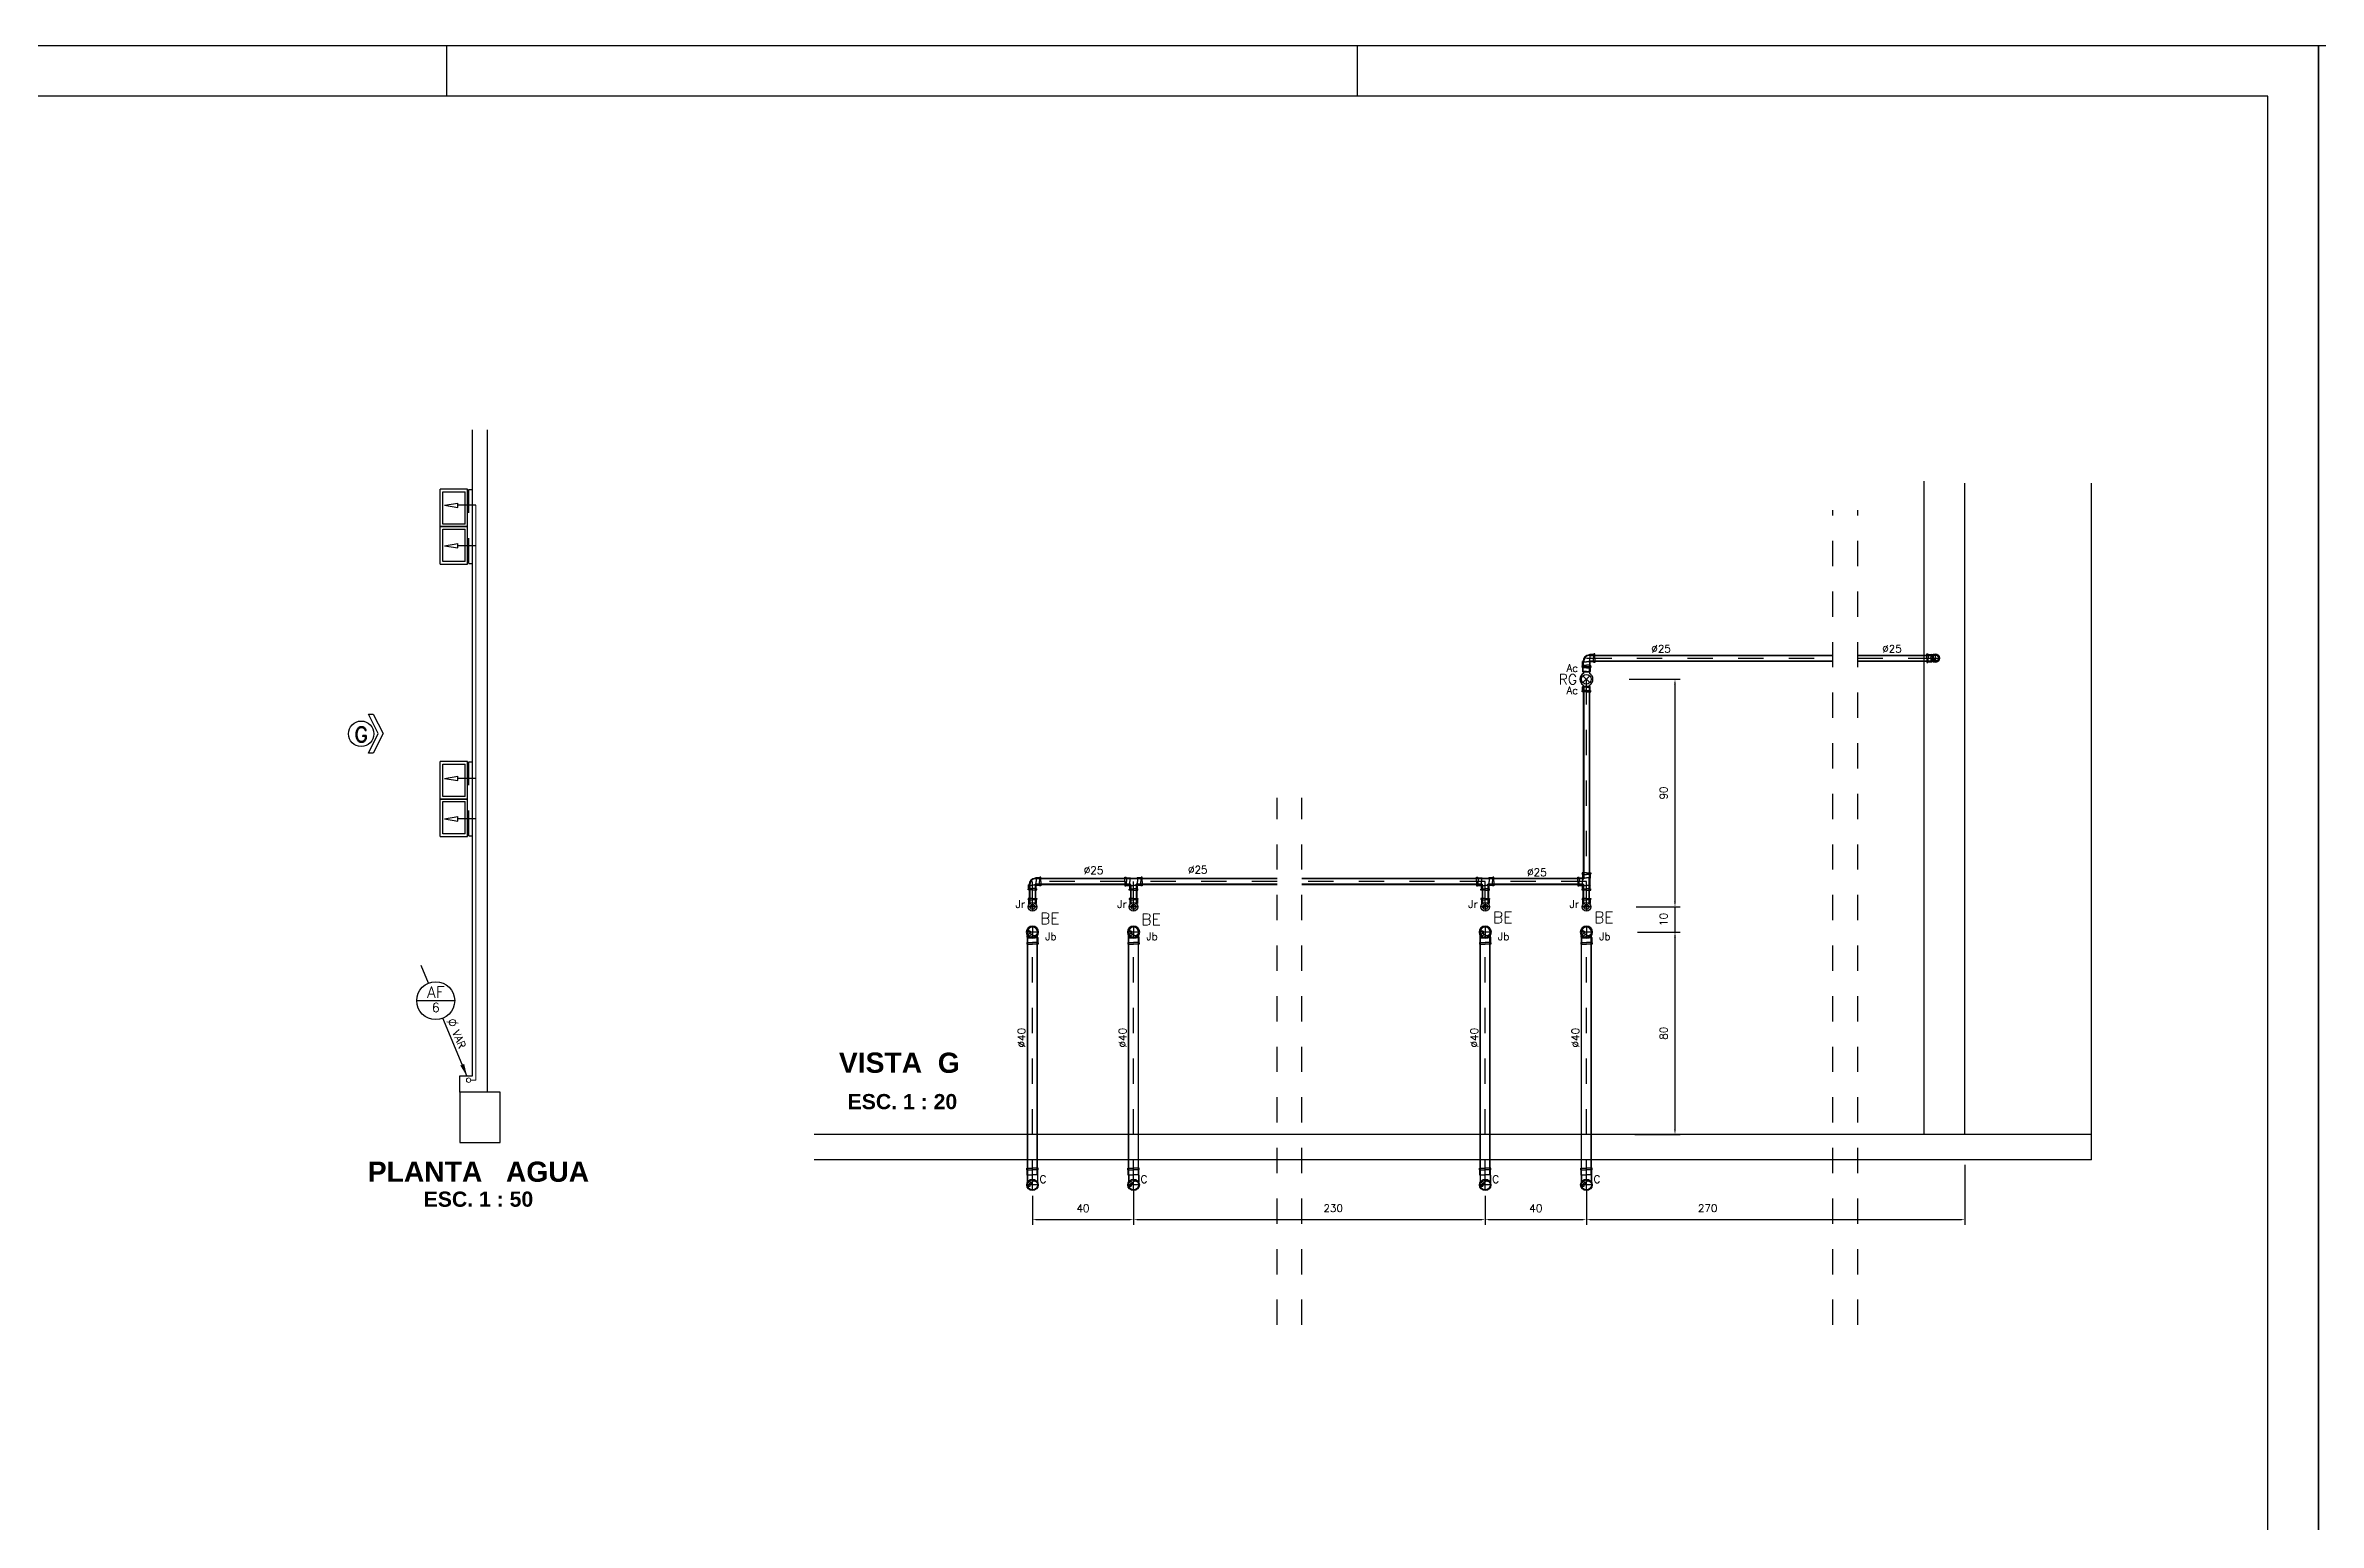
# Model space of a CAD drawing. Header units: millimetres. Extents: x -2485 to 3289, y -257 to 1952.
# Drawn here: x 24.25 to 33.24, y 21.18 to 27.02 of the extents above; entities that cross this region are included whole.
import ezdxf
from ezdxf.enums import TextEntityAlignment as Align

# ---------------------------------------------------------------- set-up
doc = ezdxf.new("R2010")
doc.units = ezdxf.units.MM
doc.header["$LTSCALE"] = 0.3
for name, pattern in [('CONTINUO', [0]), ('HID', [0.37, 0.07, -0.1, 0.03, -0.1, 0.07]), ('HIDDEN2', [0.1875, 0.125, -0.0625]), ('T-5CM', [0.1, 0.05, -0.05])]:
    doc.linetypes.add(name, pattern=pattern)
for name, color, linetype in [('AF', 4, 'Continuous'), ('PAREDE', 7, 'CONTINUO'), ('PILAR', 2, 'Continuous'), ('PROJEÇÃO', 11, 'HIDDEN2'), ('SAN', 11, 'Continuous'), ('TEX', 11, 'Continuous'), ('TEXTO', 3, 'Continuous'), ('TUB', 1, 'Continuous'), ('VISTAS', 1, 'Continuous')]:
    doc.layers.add(name, color=color, linetype=linetype)
doc.layers.add('PROJETO ÁGUA', color=140, linetype='Continuous', lineweight=15)
doc.layers.add('prumada', color=9, linetype='Continuous', lineweight=15)
doc.styles.add('ROMAND', font='romand')
doc.styles.add('ROMANS', font='romans.shx', dxfattribs={"height": 0.03})
doc.styles.add('SANSSERIFBOLD', font='sasb____.pfb')
doc.dimstyles.new('20', dxfattribs={"dimtxt": 0.03, "dimasz": 0.02, "dimexe": 0.02, "dimexo": 0.02, "dimgap": 0.03, "dimtad": 1, "dimdec": 3, "dimlfac": 100, "dimdsep": 46, "dimtxsty": 'ROMANS', "dimcen": 0.02, "dimclrd": 11, "dimclre": 11, "dimclrt": 3, "dimadec": 0, "dimazin": 0, "dimtfac": 3.333333, "dimtdec": 3, "dimtix": 1, "dimtmove": 2, "dimatfit": 3, "dimfxl": 0, "dimtolj": 1, "dimarcsym": 0})

# ---------------------------------------------------------------- blocks, each defined once
blk = doc.blocks.new('40')
at = {"layer": 'TEX', "color": 9, "style": 'ROMANS'}
blk.add_text('%%c40', height=0.03, dxfattribs=at).set_placement((0, 0))
blk = doc.blocks.new('jr25-20')
at = {"layer": 'AF', "color": 1}
for p, q in [((0.017, 0), (-0.017, 0)), ((0, -0.017), (0, 0.017))]:
    blk.add_line(p, q, dxfattribs=at)
at = {"layer": 'AF', "color": 7}
for p, q in [((-0.0028, 0.0057), (0, 0.0085)), ((0, 0.0085), (0.0014, 0.0099)), ((0.0006, 0.0039), (0.0051, 0.0085)), ((0.0042, 0.0025), (0.0078, 0.0061)), ((0.0064, -0.0004), (0.0072, 0.0004)), ((0.0072, 0.0004), (0.0094, 0.0026)), ((0.0066, -0.0053), (0.0098, -0.0021))]:
    blk.add_line(p, q, dxfattribs=at)
at = {"layer": 'AF', "color": 3}
for p, q in [((0.0114, 0.0133), (0.0132, 0.015)), ((0.0142, 0.0108), (0.0131, 0.0108)), ((0.0277, 0.015), (0.0132, 0.015)), ((0.0142, 0.0125), (0.0142, 0.0108)), ((0.0142, 0.0125), (0.0332, 0.0125)), ((0.0277, 0.015), (0.0297, 0.017)), ((0.0277, 0.0125), (0.0277, 0)), ((0.0277, -0.0125), (0.0277, 0)), ((0.0332, 0.017), (0.0297, 0.017)), ((0.0332, 0.0125), (0.0332, 0.017)), ((0.0332, 0), (0.0332, 0.0125)), ((0.0332, 0), (0.0332, -0.0125)), ((0.0114, -0.0133), (0.0106, -0.0133)), ((0.0114, -0.0133), (0.0132, -0.015)), ((0.0142, -0.0108), (0.0131, -0.0108)), ((0.0277, -0.015), (0.0132, -0.015)), ((0.0142, -0.0125), (0.0142, -0.0108)), ((0.0142, -0.0125), (0.0332, -0.0125)), ((0.0277, -0.015), (0.0297, -0.017)), ((0.0332, -0.017), (0.0297, -0.017)), ((0.0332, -0.0125), (0.0332, -0.017))]:
    blk.add_line(p, q, dxfattribs=at)
for radius in [0.017, 0.01]:
    blk.add_circle((0, 0), radius, dxfattribs=at)
at = {"layer": 'AF', "color": 7}
for centre, radius, start, end in [((0, 0.007), 0.00302, 90, 270), ((-0.0001, -0.0031), 0.00709, 294.0244, 88.86229)]:
    blk.add_arc(centre, radius, start, end, dxfattribs=at)
blk = doc.blocks.new('PEÇA')
at = {"layer": 'TEX', "color": 9, "style": 'ROMAND'}
blk.add_attdef('LV', (-0.0275, -0.0182), '', height=0.045, dxfattribs=at)
blk = doc.blocks.new('j90e40cb-t')
at = {"layer": 'TUB', "color": 1, "linetype": 'Continuous'}
for p, q in [((-0.0227, 0), (0.0227, 0)), ((0, -0.0227), (0, 0.0227))]:
    blk.add_line(p, q, dxfattribs=at)
at = {"layer": 'TUB', "color": 7}
for p, q in [((-0.0057, 0.0111), (0.003, 0.0198)), ((0.0011, 0.0074), (0.0107, 0.0169)), ((0.0088, 0.0044), (0.0162, 0.0118)), ((0.0133, -0.0017), (0.0195, 0.0045)), ((0.0133, -0.0123), (0.0188, -0.0068))]:
    blk.add_line(p, q, dxfattribs=at)
at = {"layer": 'TUB', "color": 4}
for p, q in [((0.02, 0.0206), (0.0127, 0.0206)), ((0.02, 0.0194), (0.0145, 0.0194)), ((0.02, 0.0206), (0.0208, 0.0212)), ((0.022, 0.0194), (0.02, 0.0194)), ((0.0208, 0.0212), (0.041, 0.0212)), ((0.022, 0.02), (0.022, 0.0194)), ((0.022, 0.02), (0.048, 0.02)), ((0.041, 0.0212), (0.0418, 0.0224)), ((0.0418, 0.0224), (0.048, 0.0224)), ((0.02, -0.0206), (0.0127, -0.0206)), ((0.02, -0.0194), (0.0145, -0.0194)), ((0.022, -0.0194), (0.02, -0.0194)), ((0.02, -0.0206), (0.0208, -0.0212)), ((0.0208, -0.0212), (0.041, -0.0212)), ((0.022, -0.02), (0.022, -0.0194)), ((0.022, -0.02), (0.048, -0.02)), ((0.041, -0.0212), (0.0418, -0.0224)), ((0.0418, -0.0224), (0.048, -0.0224))]:
    blk.add_line(p, q, dxfattribs=at)
at = {"layer": 'TUB', "color": 3}
for p, q in [((0.022, 0.0194), (0.022, 0.0101)), ((0.041, 0.02), (0.041, 0)), ((0.041, -0.02), (0.041, 0)), ((0.048, 0.0224), (0.048, 0)), ((0.048, -0.0224), (0.048, 0)), ((0.022, -0.0194), (0.022, -0.0101))]:
    blk.add_line(p, q, dxfattribs=at)
at = {"layer": 'TUB', "color": 4}
for radius in [0.0242, 0.0227, 0.02]:
    blk.add_circle((0, 0), radius, dxfattribs=at)
for centre, radius, start, end in [((0, 0.0137), 0.0063, 90, 270), ((0, -0.0069), 0.0143, 311.81503, 90.10957)]:
    blk.add_arc(centre, radius, start, end, dxfattribs=at)
blk = doc.blocks.new('C90C40T')
at = {"layer": 'TUB', "color": 1, "linetype": 'Continuous'}
for p, q in [((-0.0227, 0), (0.0227, 0)), ((0, -0.0227), (0, 0.0227))]:
    blk.add_line(p, q, dxfattribs=at)
at = {"layer": 'TUB', "color": 7}
for p, q in [((-0.0057, 0.0111), (0.003, 0.0198)), ((0.0011, 0.0074), (0.0107, 0.0169)), ((0.0088, 0.0044), (0.0162, 0.0118)), ((0.0133, -0.0017), (0.0195, 0.0045)), ((0.0133, -0.0123), (0.0188, -0.0068))]:
    blk.add_line(p, q, dxfattribs=at)
at = {"layer": 'TUB', "color": 4}
for p, q in [((0.038, 0.0206), (0.0095, 0.0206)), ((0.038, 0.0194), (0.0118, 0.0194)), ((0.038, 0.0206), (0.0388, 0.0212)), ((0.04, 0.0194), (0.038, 0.0194)), ((0.0388, 0.0212), (0.059, 0.0212)), ((0.04, 0.02), (0.04, 0.0194)), ((0.04, 0.02), (0.066, 0.02)), ((0.059, 0.0212), (0.0598, 0.0224)), ((0.0598, 0.0224), (0.066, 0.0224)), ((0.038, -0.0206), (0.0095, -0.0206)), ((0.038, -0.0194), (0.0118, -0.0194)), ((0.04, -0.0194), (0.038, -0.0194)), ((0.038, -0.0206), (0.0388, -0.0212)), ((0.0388, -0.0212), (0.059, -0.0212)), ((0.04, -0.02), (0.04, -0.0194)), ((0.04, -0.02), (0.066, -0.02)), ((0.059, -0.0212), (0.0598, -0.0224)), ((0.0598, -0.0224), (0.066, -0.0224))]:
    blk.add_line(p, q, dxfattribs=at)
at = {"layer": 'TUB', "color": 3}
for p, q in [((0.04, 0.0194), (0.04, 0)), ((0.04, -0.0194), (0.04, 0)), ((0.059, 0.02), (0.059, 0)), ((0.059, -0.02), (0.059, 0)), ((0.066, 0.0224), (0.066, 0)), ((0.066, -0.0224), (0.066, 0))]:
    blk.add_line(p, q, dxfattribs=at)
at = {"layer": 'TUB', "color": 4}
for radius in [0.0227, 0.02]:
    blk.add_circle((0, 0), radius, dxfattribs=at)
for centre, radius, start, end in [((0, 0.0137), 0.0063, 90, 270), ((0, -0.0069), 0.0143, 311.81503, 90.10957)]:
    blk.add_arc(centre, radius, start, end, dxfattribs=at)
blk = doc.blocks.new('t25')
at = {"layer": 'AF', "color": 3}
for p, q in [((-0.0125, 0.034), (-0.017, 0.034)), ((-0.017, 0.034), (-0.017, 0.0305)), ((-0.015, 0.0285), (-0.017, 0.0305)), ((-0.015, 0.0285), (-0.015, 0.014)), ((-0.0133, 0.0122), (-0.015, 0.014)), ((-0.0133, -0.0122), (-0.0133, 0.0122)), ((-0.0125, 0.015), (-0.0125, 0.034)), ((0, 0.034), (-0.0125, 0.034)), ((-0.0125, 0.0285), (0, 0.0285)), ((-0.0125, 0.015), (0, 0.015)), ((-0.0125, 0.015), (-0.0108, 0.015)), ((-0.0108, 0.015), (-0.0108, -0.015)), ((0, 0.034), (0.0125, 0.034)), ((0.0125, 0.0285), (0, 0.0285)), ((0.0125, 0.015), (0, 0.015)), ((0.0108, 0.015), (0.0108, 0.0108)), ((0.015, 0.0108), (0.0108, 0.0108)), ((0.0125, 0.034), (0.017, 0.034)), ((0.0125, 0.015), (0.0125, 0.034)), ((0.015, 0.0285), (0.017, 0.0305)), ((0.015, 0.0285), (0.015, 0.015)), ((0.0285, 0.015), (0.015, 0.015)), ((0.015, 0.0125), (0.034, 0.0125)), ((0.015, 0.0125), (0.015, 0)), ((0.017, 0.034), (0.017, 0.0305)), ((0.0285, 0.015), (0.0305, 0.017)), ((0.0285, 0.0125), (0.0285, 0)), ((0.034, 0.017), (0.0305, 0.017)), ((0.034, 0.0125), (0.034, 0.017)), ((0.034, 0), (0.034, 0.0125)), ((-0.015, -0.0285), (-0.017, -0.0305)), ((-0.017, -0.034), (-0.017, -0.0305)), ((-0.0125, -0.034), (-0.017, -0.034)), ((-0.0133, -0.0122), (-0.015, -0.014)), ((-0.015, -0.0285), (-0.015, -0.014)), ((-0.0125, -0.015), (-0.0108, -0.015)), ((-0.0125, -0.015), (0, -0.015)), ((-0.0125, -0.015), (-0.0125, -0.034)), ((-0.0125, -0.0285), (0, -0.0285)), ((0, -0.034), (-0.0125, -0.034)), ((0.0125, -0.015), (0, -0.015)), ((0.0125, -0.0285), (0, -0.0285)), ((0, -0.034), (0.0125, -0.034)), ((0.0108, -0.015), (0.0108, -0.0108)), ((0.015, -0.0108), (0.0108, -0.0108)), ((0.0125, -0.015), (0.0125, -0.034)), ((0.0125, -0.034), (0.017, -0.034)), ((0.015, -0.0125), (0.015, 0)), ((0.015, -0.0125), (0.034, -0.0125)), ((0.0285, -0.015), (0.015, -0.015)), ((0.015, -0.0285), (0.015, -0.015)), ((0.015, -0.0285), (0.017, -0.0305)), ((0.017, -0.034), (0.017, -0.0305)), ((0.0285, -0.0125), (0.0285, 0)), ((0.0285, -0.015), (0.0305, -0.017)), ((0.034, -0.017), (0.0305, -0.017)), ((0.034, 0), (0.034, -0.0125)), ((0.034, -0.0125), (0.034, -0.017))]:
    blk.add_line(p, q, dxfattribs=at)
blk = doc.blocks.new('25')
at = {"layer": 'TEX', "color": 9, "style": 'ROMANS'}
blk.add_text('%%c25', height=0.03, dxfattribs=at).set_placement((0, 0))
blk = doc.blocks.new('VI')
at = {"layer": 'TEX', "color": 9, "linetype": 'Continuous', "style": 'SANSSERIFBOLD'}
blk.add_text('VISTA', height=0.08, dxfattribs=at).set_placement((-0.0701, 0.0285), align=Align.CENTER)
at = {"layer": 'TEX', "color": 3, "linetype": 'Continuous', "style": 'SANSSERIFBOLD'}
blk.add_text('ESC. 1 : 20', height=0.06, dxfattribs=at).set_placement((0.0164, -0.1155), align=Align.CENTER)
at = {"layer": 'TEXTO', "color": 9, "style": 'SANSSERIFBOLD'}
blk.add_attdef('A', (0.1564, 0.0282), '', height=0.08, dxfattribs=at)
blk = doc.blocks.new('*D150')
at = {"layer": 'TEX', "color": 11, "lineweight": -2}
for p, q in [((30.5477, 23.514), (30.7156, 23.514)), ((30.6956, 22.734), (30.6956, 23.494)), ((30.537, 22.714), (30.7156, 22.714))]:
    blk.add_line(p, q, dxfattribs=at)
at = {"layer": 'TEX', "color": 11}
for points in [[(30.6922, 23.494), (30.6989, 23.494), (30.6956, 23.514)], [(30.6922, 22.734), (30.6989, 22.734), (30.6956, 22.714)]]:
    blk.add_solid(points, dxfattribs=at)
at = {"layer": 'TEX', "color": 3, "insert": (30.6506, 23.114), "char_height": 0.03, "attachment_point": 5, "rotation": 90, "style": 'ROMANS'}
blk.add_mtext('\\A1;80', dxfattribs=at)
blk = doc.blocks.new('*D151')
at = {"layer": 'TEX', "color": 11, "lineweight": -2}
for p, q in [((30.542, 23.614), (30.7156, 23.614)), ((30.6956, 23.514), (30.6956, 23.614)), ((30.5477, 23.514), (30.7156, 23.514))]:
    blk.add_line(p, q, dxfattribs=at)
at = {"layer": 'TEX', "color": 3, "insert": (30.6506, 23.564), "char_height": 0.03, "attachment_point": 5, "rotation": 90, "style": 'ROMANS'}
blk.add_mtext('\\A1;10', dxfattribs=at)
blk = doc.blocks.new('*D152')
at = {"layer": 'TEX', "color": 11, "lineweight": -2}
for p, q in [((30.5149, 24.514), (30.7156, 24.514)), ((30.6956, 23.634), (30.6956, 24.494)), ((30.542, 23.614), (30.7156, 23.614))]:
    blk.add_line(p, q, dxfattribs=at)
at = {"layer": 'TEX', "color": 11}
for points in [[(30.6922, 24.494), (30.6989, 24.494), (30.6956, 24.514)], [(30.6922, 23.634), (30.6989, 23.634), (30.6956, 23.614)]]:
    blk.add_solid(points, dxfattribs=at)
at = {"layer": 'TEX', "color": 3, "insert": (30.6506, 24.064), "char_height": 0.03, "attachment_point": 5, "rotation": 90, "style": 'ROMANS'}
blk.add_mtext('\\A1;90', dxfattribs=at)
blk = doc.blocks.new('*D153')
at = {"layer": 'TEX', "color": 11, "lineweight": -2}
for p, q in [((28.155, 22.4718), (28.155, 22.3572)), ((28.555, 22.4718), (28.555, 22.3572)), ((28.175, 22.3772), (28.535, 22.3772))]:
    blk.add_line(p, q, dxfattribs=at)
at = {"layer": 'TEX', "color": 11}
for points in [[(28.175, 22.3805), (28.175, 22.3739), (28.155, 22.3772)], [(28.535, 22.3805), (28.535, 22.3739), (28.555, 22.3772)]]:
    blk.add_solid(points, dxfattribs=at)
at = {"layer": 'TEX', "color": 3, "insert": (28.355, 22.4222), "char_height": 0.03, "attachment_point": 5, "style": 'ROMANS'}
blk.add_mtext('\\A1;40', dxfattribs=at)
blk = doc.blocks.new('*D154')
at = {"layer": 'TEX', "color": 11, "lineweight": -2}
for p, q in [((28.555, 22.4945), (28.555, 22.3572)), ((29.9453, 22.4718), (29.9453, 22.3572)), ((28.575, 22.3772), (29.9253, 22.3772))]:
    blk.add_line(p, q, dxfattribs=at)
at = {"layer": 'TEX', "color": 11}
for points in [[(28.575, 22.3805), (28.575, 22.3739), (28.555, 22.3772)], [(29.9253, 22.3805), (29.9253, 22.3739), (29.9453, 22.3772)]]:
    blk.add_solid(points, dxfattribs=at)
at = {"layer": 'TEX', "color": 3, "insert": (29.3442, 22.4225), "char_height": 0.03, "attachment_point": 5, "style": 'ROMANS'}
blk.add_mtext('\\A1;230', dxfattribs=at)
blk = doc.blocks.new('*D155')
at = {"layer": 'TEX', "color": 11, "lineweight": -2}
for p, q in [((29.9453, 22.4718), (29.9453, 22.3572)), ((30.3453, 22.4718), (30.3453, 22.3572)), ((29.9653, 22.3772), (30.3253, 22.3772))]:
    blk.add_line(p, q, dxfattribs=at)
at = {"layer": 'TEX', "color": 11}
for points in [[(29.9653, 22.3805), (29.9653, 22.3739), (29.9453, 22.3772)], [(30.3253, 22.3805), (30.3253, 22.3739), (30.3453, 22.3772)]]:
    blk.add_solid(points, dxfattribs=at)
at = {"layer": 'TEX', "color": 3, "insert": (30.1453, 22.4222), "char_height": 0.03, "attachment_point": 5, "style": 'ROMANS'}
blk.add_mtext('\\A1;40', dxfattribs=at)
blk = doc.blocks.new('*D156')
at = {"layer": 'TEX', "color": 11, "lineweight": -2}
for p, q in [((31.8419, 22.594), (31.8419, 22.3572)), ((30.3453, 22.4945), (30.3453, 22.3572)), ((30.3653, 22.3772), (31.8219, 22.3772))]:
    blk.add_line(p, q, dxfattribs=at)
at = {"layer": 'TEX', "color": 11}
for points in [[(30.3653, 22.3805), (30.3653, 22.3739), (30.3453, 22.3772)], [(31.8219, 22.3805), (31.8219, 22.3739), (31.8419, 22.3772)]]:
    blk.add_solid(points, dxfattribs=at)
at = {"layer": 'TEX', "color": 3, "insert": (30.8248, 22.4225), "char_height": 0.03, "attachment_point": 5, "style": 'ROMANS'}
blk.add_mtext('\\A1;270', dxfattribs=at)
blk = doc.blocks.new('ADC25')
at = {"layer": 'AF', "color": 3}
for p, q in [((0.0011, 0.015), (0, 0.0139)), ((0, 0.0139), (0, 0)), ((0.0022, 0.0125), (0, 0.0104)), ((0, -0.0139), (0, 0)), ((0.0156, 0.015), (0.0011, 0.015)), ((0.0022, 0.0125), (0.0212, 0.0125)), ((0.0022, 0), (0.0022, 0.0125)), ((0.0156, 0.015), (0.0177, 0.017)), ((0.0156, 0), (0.0156, 0.0125)), ((0.0212, 0.017), (0.0177, 0.017)), ((0.0212, 0.0125), (0.0212, 0.017)), ((0.0212, 0), (0.0212, 0.0125)), ((0.0212, 0), (0.0212, -0.0125)), ((0.0022, -0.0125), (0, -0.0103)), ((0.0011, -0.015), (0, -0.0139)), ((0.0156, -0.015), (0.0011, -0.015)), ((0.0022, 0), (0.0022, -0.0125)), ((0.0022, -0.0125), (0.0212, -0.0125)), ((0.0156, 0), (0.0156, -0.0125)), ((0.0156, -0.015), (0.0177, -0.017)), ((0.0212, -0.017), (0.0177, -0.017)), ((0.0212, -0.0125), (0.0212, -0.017))]:
    blk.add_line(p, q, dxfattribs=at)
blk = doc.blocks.new('RG-25')
at = {"layer": 'AF', "color": 4}
for p, q in [((-0.0288, 0.0109), (-0.0277, 0.0109)), ((-0.0288, 0), (-0.0288, 0.0109)), ((-0.0288, 0), (-0.0288, -0.0109)), ((-0.0277, 0.0119), (-0.0277, 0.0109)), ((-0.0277, 0.0119), (-0.0231, 0.0119)), ((0.0136, -0.0136), (-0.0136, 0.0136)), ((-0.0136, -0.0136), (0.0136, 0.0136)), ((0.0277, 0.0119), (0.0231, 0.0119)), ((0.0277, 0.0119), (0.0277, 0.0109)), ((0.0289, 0.0109), (0.0277, 0.0109)), ((0.0289, 0), (0.0289, 0.0109)), ((0.0289, 0), (0.0289, -0.0109)), ((-0.0288, -0.0109), (-0.0277, -0.0109)), ((-0.0277, -0.0119), (-0.0277, -0.0109)), ((-0.0277, -0.0119), (-0.0231, -0.0119)), ((0.0277, -0.0119), (0.0231, -0.0119)), ((0.0289, -0.0109), (0.0277, -0.0109)), ((0.0277, -0.0119), (0.0277, -0.0109))]:
    blk.add_line(p, q, dxfattribs=at)
blk.add_circle((0, 0), 0.0192, dxfattribs=at)
for start, end in [(90, 152.77607), (27.22393, 90), (207.22393, 270), (270, 332.77607)]:
    blk.add_arc((0, 0), 0.026, start, end, dxfattribs=at)
blk = doc.blocks.new('j90a25')
at = {"layer": 'AF', "color": 3}
for p, q in [((0.0114, 0.0133), (0.0132, 0.015)), ((0.0142, 0.0108), (0.0125, 0.0108)), ((0.0277, 0.015), (0.0132, 0.015)), ((0.0142, 0.0125), (0.0332, 0.0125)), ((0.0142, 0.0125), (0.0142, 0.0108)), ((0.0142, 0.0108), (0.0142, 0)), ((0.0142, -0.0108), (0.0142, 0)), ((0.0277, 0.015), (0.0297, 0.017)), ((0.0277, 0.0125), (0.0277, 0)), ((0.0277, -0.0125), (0.0277, 0)), ((0.0332, 0.017), (0.0297, 0.017)), ((0.0332, 0.0125), (0.0332, 0.017)), ((0.0332, 0), (0.0332, 0.0125)), ((0.0332, 0), (0.0332, -0.0125)), ((-0.015, -0.0277), (-0.017, -0.0297)), ((-0.017, -0.0332), (-0.017, -0.0297)), ((-0.0125, -0.0332), (-0.017, -0.0332)), ((-0.0133, -0.0114), (-0.015, -0.0132)), ((-0.015, -0.0277), (-0.015, -0.0132)), ((-0.0125, -0.0142), (-0.0125, -0.0332)), ((-0.0125, -0.0142), (-0.0108, -0.0142)), ((-0.0125, -0.0277), (0, -0.0277)), ((0, -0.0332), (-0.0125, -0.0332)), ((-0.0108, -0.0142), (-0.0108, -0.0125)), ((-0.0108, -0.0142), (0, -0.0142)), ((0.0108, -0.0142), (0, -0.0142)), ((0.0125, -0.0277), (0, -0.0277)), ((0, -0.0332), (0.0125, -0.0332)), ((0.0142, -0.0108), (0.0108, -0.0108)), ((0.0108, -0.0142), (0.0108, -0.0108)), ((0.0125, -0.0142), (0.0108, -0.0142)), ((0.0125, -0.0142), (0.0125, -0.0332)), ((0.0125, -0.0332), (0.017, -0.0332)), ((0.0142, -0.0125), (0.0142, -0.0108)), ((0.0142, -0.0125), (0.0332, -0.0125)), ((0.0277, -0.015), (0.015, -0.015)), ((0.015, -0.0277), (0.015, -0.015)), ((0.015, -0.0277), (0.017, -0.0297)), ((0.017, -0.0332), (0.017, -0.0297)), ((0.0277, -0.015), (0.0297, -0.017)), ((0.0332, -0.017), (0.0297, -0.017)), ((0.0332, -0.0125), (0.0332, -0.017))]:
    blk.add_line(p, q, dxfattribs=at)
at = {"layer": 'AF', "color": 3, "const_width": 0.0005}
blk.add_lwpolyline([(0.0332, 0.017), (0.0332, 0.017), (0.0332, 0.017), (0.0332, 0.017)], dxfattribs=at)
blk.add_lwpolyline([(0.0332, 0.017), (0.0332, 0.017), (0.0332, 0.017), (0.0332, 0.017)], dxfattribs=at)
at = {"layer": 'AF', "color": 3}
for radius, start, end in [(0.0258, 92.33593, 177.66407), (0.0233, 90, 180)]:
    blk.add_arc((0.0125, -0.0125), radius, start, end, dxfattribs=at)
blk = doc.blocks.new('25AT')
at = {"layer": 'AF', "color": 1}
for p, q in [((0.017, 0), (-0.017, 0)), ((0, -0.017), (0, 0.017))]:
    blk.add_line(p, q, dxfattribs=at)
at = {"layer": 'AF', "color": 7}
for p, q in [((-0.0034, 0.0072), (0, 0.0106)), ((0, 0.0106), (0.0018, 0.0124)), ((0.0007, 0.0049), (0.0064, 0.0106)), ((0.0053, 0.0031), (0.0097, 0.0076)), ((0.008, -0.0005), (0.009, 0.0005)), ((0.009, 0.0005), (0.0117, 0.0032)), ((0.0083, -0.0066), (0.0122, -0.0026))]:
    blk.add_line(p, q, dxfattribs=at)
at = {"layer": 'AF', "color": 3}
for radius in [0.017, 0.0125]:
    blk.add_circle((0, 0), radius, dxfattribs=at)
at = {"layer": 'AF', "color": 7}
for centre, radius, start, end in [((0, 0.0087), 0.00378, 90, 270), ((-0.0002, -0.0039), 0.00887, 294.0244, 88.86229)]:
    blk.add_arc(centre, radius, start, end, dxfattribs=at)
blk = doc.blocks.new('J90A25T')
at = {"layer": 'AF', "color": 3}
for p, q in [((0.0114, 0.0133), (0.0106, 0.0133)), ((0.0114, 0.0133), (0.0132, 0.015)), ((0.0142, 0.0108), (0.0131, 0.0108)), ((0.0277, 0.015), (0.0132, 0.015)), ((0.0142, 0.0125), (0.0142, 0.0108)), ((0.0142, 0.0125), (0.0332, 0.0125)), ((0.0277, 0.015), (0.0297, 0.017)), ((0.0277, 0.0125), (0.0277, 0)), ((0.0277, -0.0125), (0.0277, 0)), ((0.0332, 0.017), (0.0297, 0.017)), ((0.0332, 0.0125), (0.0332, 0.017)), ((0.0332, 0), (0.0332, 0.0125)), ((0.0332, 0), (0.0332, -0.0125)), ((0.0114, -0.0133), (0.0106, -0.0133)), ((0.0114, -0.0133), (0.0132, -0.015)), ((0.0142, -0.0108), (0.0131, -0.0108)), ((0.0277, -0.015), (0.0132, -0.015)), ((0.0142, -0.0125), (0.0142, -0.0108)), ((0.0142, -0.0125), (0.0332, -0.0125)), ((0.0277, -0.015), (0.0297, -0.017)), ((0.0332, -0.017), (0.0297, -0.017)), ((0.0332, -0.0125), (0.0332, -0.017))]:
    blk.add_line(p, q, dxfattribs=at)
at = {"layer": 'AF'}
blk.add_blockref('25AT', (0, 0), dxfattribs=at)
blk = doc.blocks.new('S')
at = {"layer": 'AF'}
blk.add_line((0, 0), (0.18, 0), dxfattribs=at)
at = {"layer": 'AF', "color": 4}
for p, q in [((0.18, 0.022), (0.18, -0.022)), ((0.312, 0), (0.18, 0.022)), ((0.312, 0), (0.18, -0.022))]:
    blk.add_line(p, q, dxfattribs=at)
blk = doc.blocks.new('N112')
at = {"layer": 'TEX'}
blk.add_line((-0.1589, 0.3836), (-0.1878, 0.4534), dxfattribs=at)
at = {"layer": 'TEX', "color": 5, "linetype": 'Continuous'}
blk.add_line((-0.2052, 0.3143), (-0.0552, 0.3143), dxfattribs=at)
at = {"layer": 'TEX', "color": 11}
blk.add_line((-0.0061, 0.0148), (-0.1015, 0.245), dxfattribs=at)
blk.add_line((-0.0061, 0.0148), (-0.1015, 0.245), dxfattribs=at)
at = {"layer": 'TEX', "color": 5, "linetype": 'Continuous'}
blk.add_circle((-0.1302, 0.3143), 0.075, dxfattribs=at)
blk.add_circle((-0.1302, 0.3143), 0.075, dxfattribs=at)
at = {"layer": 'TEX', "color": 11}
blk.add_solid([(-0.033, 0.0578), (-0.0176, 0.0642), (-0.0061, 0.0148)], dxfattribs=at)
blk.add_solid([(-0.033, 0.0578), (-0.0176, 0.0642), (-0.0061, 0.0148)], dxfattribs=at)
at = {"layer": 'TEX', "color": 5, "style": 'ROMANS'}
blk.add_text('%%c', height=0.04, rotation=292.5, dxfattribs=at).set_placement((-0.0887, 0.2358))
at = {"layer": 'TEX', "color": 9, "linetype": 'Continuous', "style": 'ROMANS'}
for tag, height, p in [('L', 0.045, (-0.1302, 0.3256)), ('N', 0.036, (-0.1302, 0.2693))]:
    blk.add_attdef(tag, text='', height=height, dxfattribs=at).set_placement(p, align=Align.CENTER)
at = {"layer": 'TEX', "color": 5, "linetype": 'Continuous', "style": 'ROMANS'}
blk.add_attdef('N', (-0.0657, 0.1899), '', height=0.03, rotation=292.5, dxfattribs=at)
blk = doc.blocks.new('pa')
at = {"layer": 'TEX', "color": 9, "linetype": 'Continuous', "style": 'SANSSERIFBOLD'}
blk.add_text('PLANTA   AGUA', height=0.08, dxfattribs=at).set_placement((-0.0178, 0.1183), align=Align.CENTER)
at = {"layer": 'TEX', "color": 3, "linetype": 'Continuous', "style": 'SANSSERIFBOLD'}
blk.add_text('ESC. 1 : 50', height=0.06, dxfattribs=at).set_placement((-0.0178, 0.0196), align=Align.CENTER)
blk = doc.blocks.new('IND1')
at = {"layer": 'TEX', "color": 5}
blk.add_lwpolyline([(0.0672, 0.0006), (0.0286, 0.0778), (0.0479, 0.0778), (0.0865, 0.0006), (0.0479, -0.0767), (0.0286, -0.0767)], close=True, dxfattribs=at)
blk.add_circle((0, 0), 0.0503, dxfattribs=at)
at = {"layer": 'TEX', "style": 'ROMAND'}
blk.add_attdef('LETRA', text='', height=0.06, dxfattribs=at).set_placement((0, -0.0328), align=Align.CENTER)

msp = doc.modelspace()

# ---------------------------------------------------------------- linework, layer by layer
at = {"color": 4, "linetype": 'Continuous'}
for p, q in [((16.62, 27.019655), (33.24, 27.019655)), ((33.24, 15.339655), (33.24, 27.019655)), ((33.24, 27.019655), (49.86, 27.019655)), ((33.24, 27.019655), (33.24, 15.339655))]:
    msp.add_line(p, q, dxfattribs=at)
at = {"color": 5, "linetype": 'Continuous'}
for p, q in [((25.84, 26.819655), (25.84, 27.019655)), ((29.44, 26.819655), (29.44, 27.019655))]:
    msp.add_line(p, q, dxfattribs=at)
at = {"color": 12, "linetype": 'Continuous'}
for p, q in [((33.04, 26.819655), (17.12, 26.819655)), ((33.04, 15.539655), (33.04, 26.819655))]:
    msp.add_line(p, q, dxfattribs=at)
at = {"layer": 'AF', "color": 3}
for p, q in [((30.359499, 24.609688), (31.319833, 24.609688)), ((30.359499, 24.607988), (31.319833, 24.607988)), ((30.359499, 24.586388), (31.319833, 24.586388)), ((30.359499, 24.584688), (31.319833, 24.584688)), ((31.417833, 24.609688), (31.710454, 24.609688)), ((31.417833, 24.607988), (31.710454, 24.607988)), ((31.417833, 24.586388), (31.710454, 24.586388)), ((31.417833, 24.584688), (31.710454, 24.584688)), ((30.332799, 24.482988), (30.332799, 23.728988)), ((30.334499, 24.482988), (30.334499, 23.728988)), ((30.356099, 24.482988), (30.356099, 23.728988)), ((30.357799, 24.482988), (30.357799, 23.728988))]:
    msp.add_line(p, q, dxfattribs=at)
at = {"layer": 'PAREDE'}
for p, q in [((25.940865, 22.946103), (25.940865, 25.499991)), ((26.000865, 22.881814), (26.000865, 25.499991)), ((31.681187, 22.713988), (31.681187, 25.296575)), ((26.000865, 23.600591), (26.000865, 23.664788)), ((25.890865, 22.881814), (25.890865, 22.946103)), ((25.890865, 22.946103), (25.940865, 22.946103)), ((29.122378, 22.713988), (27.291903, 22.713988)), ((32.34191, 22.713988), (27.489742, 22.713988)), ((29.122378, 22.613988), (27.291903, 22.613988)), ((32.34191, 22.613988), (27.489742, 22.613988))]:
    msp.add_line(p, q, dxfattribs=at)
at = {"layer": 'PILAR'}
for p, q in [((31.84191, 22.713988), (31.84191, 25.288898)), ((32.34191, 22.613988), (32.34191, 25.288898))]:
    msp.add_line(p, q, dxfattribs=at)
msp.add_lwpolyline([(25.890865, 22.681814), (26.050865, 22.681814), (26.050865, 22.881814), (25.890865, 22.881814)], close=True, dxfattribs=at)
at = {"layer": 'PROJETO ÁGUA'}
for p, q in [((25.954865, 22.928716), (25.954865, 25.201814)), ((25.934545, 22.928716), (25.954865, 22.928716))]:
    msp.add_line(p, q, dxfattribs=at)
at = {"layer": 'PROJEÇÃO', "linetype": 'T-5CM'}
for p, q in [((31.319833, 21.960986), (31.319833, 25.182891)), ((31.417833, 21.960986), (31.417833, 25.182891)), ((29.122378, 21.960986), (29.122378, 24.045486)), ((29.220378, 21.960986), (29.220378, 24.045486))]:
    msp.add_line(p, q, dxfattribs=at)
at = {"layer": 'prumada'}
msp.add_circle((25.925945, 22.928716), 0.0086, dxfattribs=at)
at = {"layer": 'SAN'}
for p, q in [((25.813906, 25.117202), (25.813906, 25.265198)), ((25.921906, 25.265198), (25.813906, 25.265198)), ((25.823906, 25.127202), (25.823906, 25.255198)), ((25.823906, 25.255198), (25.911906, 25.255198)), ((25.911906, 25.127202), (25.911906, 25.255198)), ((25.921906, 25.117202), (25.921906, 25.265198)), ((25.813906, 25.117202), (25.921906, 25.117202)), ((25.813906, 24.969206), (25.813906, 25.117202)), ((25.921906, 25.117202), (25.813906, 25.117202)), ((25.911906, 25.127202), (25.823906, 25.127202)), ((25.823906, 24.979206), (25.823906, 25.107202)), ((25.823906, 25.107202), (25.911906, 25.107202)), ((25.911906, 24.979206), (25.911906, 25.107202)), ((25.921906, 24.969206), (25.921906, 25.117202)), ((25.813906, 24.969206), (25.921906, 24.969206)), ((25.911906, 24.979206), (25.823906, 24.979206)), ((25.813906, 24.040204), (25.813906, 24.1882)), ((25.921906, 24.1882), (25.813906, 24.1882)), ((25.823906, 24.050204), (25.823906, 24.1782)), ((25.823906, 24.1782), (25.911906, 24.1782)), ((25.911906, 24.050204), (25.911906, 24.1782)), ((25.921906, 24.040204), (25.921906, 24.1882)), ((25.813906, 24.040204), (25.921906, 24.040204)), ((25.813906, 23.892208), (25.813906, 24.040204)), ((25.921906, 24.040204), (25.813906, 24.040204)), ((25.911906, 24.050204), (25.823906, 24.050204)), ((25.823906, 23.902208), (25.823906, 24.030204)), ((25.823906, 24.030204), (25.911906, 24.030204)), ((25.911906, 23.902208), (25.911906, 24.030204)), ((25.921906, 23.892208), (25.921906, 24.040204)), ((25.813906, 23.892208), (25.921906, 23.892208)), ((25.911906, 23.902208), (25.823906, 23.902208))]:
    msp.add_line(p, q, dxfattribs=at)
at = {"layer": 'SAN', "linetype": 'T-5CM'}
for p, q in [((25.926865, 24.971919), (25.926865, 25.263776)), ((25.926865, 25.263776), (25.940865, 25.263776)), ((25.926865, 24.971919), (25.940865, 24.971919)), ((25.926865, 23.894922), (25.926865, 24.186778)), ((25.926865, 24.186778), (25.940865, 24.186778)), ((25.926865, 23.894922), (25.940865, 23.894922))]:
    msp.add_line(p, q, dxfattribs=at)
at = {"layer": 'TUB', "linetype": 'HID'}
for p, q in [((30.345299, 23.613988), (30.345299, 24.597188)), ((30.345299, 24.597188), (31.319833, 24.597188)), ((31.417833, 24.597188), (31.724654, 24.597188)), ((29.122378, 23.713988), (28.154998, 23.713988)), ((28.154998, 23.613988), (28.154998, 23.713988)), ((30.345299, 23.713988), (29.220378, 23.713988)), ((28.154998, 22.514544), (28.154998, 23.513988)), ((28.554998, 22.514544), (28.554998, 23.513988)), ((29.945299, 22.514544), (29.945299, 23.513988)), ((30.345299, 22.514544), (30.345299, 23.513988))]:
    msp.add_line(p, q, dxfattribs=at)
at = {"layer": 'TUB', "color": 3}
for p, q in [((28.539998, 23.726488), (28.169198, 23.726488)), ((29.122378, 23.726488), (28.569998, 23.726488)), ((29.930299, 23.726488), (29.220378, 23.726488)), ((30.331099, 23.726488), (29.960299, 23.726488)), ((28.142498, 23.698988), (28.142498, 23.630988)), ((28.144198, 23.698988), (28.144198, 23.630988)), ((28.165798, 23.698988), (28.165798, 23.630988)), ((28.167498, 23.698988), (28.167498, 23.630988)), ((28.539998, 23.724788), (28.169198, 23.724788)), ((28.539998, 23.703188), (28.169198, 23.703188)), ((28.539998, 23.701488), (28.169198, 23.701488)), ((28.542498, 23.698988), (28.542498, 23.630988)), ((28.544198, 23.698988), (28.544198, 23.630988)), ((28.565798, 23.698988), (28.565798, 23.630988)), ((28.567498, 23.698988), (28.567498, 23.630988)), ((29.122378, 23.724788), (28.569998, 23.724788)), ((29.122378, 23.703188), (28.569998, 23.703188)), ((29.122378, 23.701488), (28.569998, 23.701488)), ((29.930299, 23.724788), (29.220378, 23.724788)), ((29.930299, 23.703188), (29.220378, 23.703188)), ((29.930299, 23.701488), (29.220378, 23.701488)), ((29.932799, 23.698988), (29.932799, 23.630988)), ((29.934499, 23.698988), (29.934499, 23.630988)), ((29.956099, 23.698988), (29.956099, 23.630988)), ((29.957799, 23.698988), (29.957799, 23.630988)), ((30.331099, 23.724788), (29.960299, 23.724788)), ((30.331099, 23.703188), (29.960299, 23.703188)), ((30.331099, 23.701488), (29.960299, 23.701488)), ((30.332799, 23.630988), (30.332799, 23.699788)), ((30.334499, 23.630988), (30.334499, 23.699788)), ((30.356099, 23.630988), (30.356099, 23.699788)), ((30.357799, 23.630988), (30.357799, 23.699788))]:
    msp.add_line(p, q, dxfattribs=at)
at = {"layer": 'TUB'}
msp.add_line((29.945299, 23.613988), (29.945299, 23.713988), dxfattribs=at)
at = {"layer": 'TUB', "color": 4}
for p, q in [((28.134998, 22.554544), (28.134998, 23.491288)), ((28.136198, 22.554544), (28.136198, 23.491288)), ((28.173798, 22.554544), (28.173798, 23.491288)), ((28.174998, 22.554544), (28.174998, 23.491288)), ((28.534998, 22.554544), (28.534998, 23.491288)), ((28.536198, 22.554544), (28.536198, 23.491288)), ((28.573798, 22.554544), (28.573798, 23.491288)), ((28.574998, 22.554544), (28.574998, 23.491288)), ((29.925299, 22.554544), (29.925299, 23.491288)), ((29.926499, 22.554544), (29.926499, 23.491288)), ((29.964099, 22.554544), (29.964099, 23.491288)), ((29.965299, 22.554544), (29.965299, 23.491288)), ((30.325299, 22.554544), (30.325299, 23.491288)), ((30.326499, 22.554544), (30.326499, 23.491288)), ((30.364099, 22.554544), (30.364099, 23.491288)), ((30.365299, 22.554544), (30.365299, 23.491288))]:
    msp.add_line(p, q, dxfattribs=at)
at = {"layer": 'VISTAS'}
msp.add_line((28.554998, 23.613988), (28.554998, 23.713988), dxfattribs=at)

# ---------------------------------------------------------------- block references
at = {"rotation": 90}
msp.add_blockref('RG-25', (30.345299, 24.513988), dxfattribs=at)
at = {"xscale": -1, "rotation": 90}
for p in [(28.154998, 23.513988), (28.554998, 23.513988), (29.945299, 23.513988), (30.345299, 23.513988)]:
    msp.add_blockref('j90e40cb-t', p, dxfattribs=at)
at = {"layer": 'AF'}
for p, rotation in [((30.345299, 24.542838), 90), ((30.345299, 24.485138), 270)]:
    msp.add_blockref('ADC25', p, dxfattribs=dict(at, rotation=rotation))
at = {"layer": 'PROJETO ÁGUA', "xscale": 0.4000000000000909, "yscale": 0.4000000000000909, "zscale": 0.4, "rotation": 180}
for p in [(25.954865, 25.201814), (25.954865, 25.041814), (25.954865, 24.121814), (25.954865, 23.961814)]:
    msp.add_blockref('S', p, dxfattribs=at)
at = {"layer": 'prumada'}
ref = msp.add_blockref('N112', (25.925945, 22.928716), dxfattribs=at)
ref.add_attrib('L', 'AF', dxfattribs={"layer": 'TEX', "color": 9, "linetype": 'Continuous', "height": 0.045, "style": 'ROMANS'}).set_placement((25.795761, 23.254299), align=Align.CENTER)
ref.add_attrib('N', '6', dxfattribs={"layer": 'TEX', "color": 9, "linetype": 'Continuous', "height": 0.036, "style": 'ROMANS'}).set_placement((25.795761, 23.198063), align=Align.CENTER)
ref.add_attrib('N', 'VAR', (25.86021, 23.118659), dxfattribs={"layer": 'TEX', "color": 5, "linetype": 'Continuous', "height": 0.03, "rotation": 292.5, "style": 'ROMANS'})
at = {"layer": 'TEX'}
for p in [(28.358297, 23.743545), (28.770104, 23.745508), (30.111031, 23.735523)]:
    msp.add_blockref('25', p, dxfattribs=at)
msp.add_blockref('VI', (27.624476, 22.92941), dxfattribs=at).add_auto_attribs({'A': 'G'})
at = {"layer": 'TEXTO'}
for name, p in [('25', (30.601919, 24.619133)), ('25', (31.514963, 24.619133)), ('pa', (25.982449, 22.408604))]:
    msp.add_blockref(name, p, dxfattribs=at)
msp.add_blockref('IND1', (25.500952, 24.298177), dxfattribs=at).add_auto_attribs({'LETRA': 'G'})
at = {"layer": 'TEXTO', "rotation": 90}
for p in [(28.126649, 23.057713), (28.526649, 23.057713), (29.91695, 23.057713), (30.31695, 23.057713)]:
    msp.add_blockref('40', p, dxfattribs=at)
at = {"layer": 'TUB'}
for name, p, rotation in [('t25', (28.554998, 23.713988), 270), ('t25', (29.945299, 23.713988), 270), ('jr25-20', (28.154998, 23.613988), 90), ('jr25-20', (28.554998, 23.613988), 90), ('jr25-20', (29.945299, 23.613988), 90), ('jr25-20', (30.345299, 23.613988), 90), ('C90C40T', (28.154998, 22.514544), 90), ('C90C40T', (28.554998, 22.514544), 90), ('C90C40T', (29.945299, 22.514544), 90), ('C90C40T', (30.345299, 22.514544), 90)]:
    msp.add_blockref(name, p, dxfattribs=dict(at, rotation=rotation))
for p in [(28.212847, 23.563589), (28.612847, 23.559969), (30.003148, 23.567632), (30.403148, 23.567632)]:
    msp.add_blockref('PEÇA', p, dxfattribs=at).add_auto_attribs({'LV': 'BE'})
at = {"layer": 'VISTAS'}
for p in [(30.345299, 24.597188), (28.154998, 23.713988)]:
    msp.add_blockref('j90a25', p, dxfattribs=at)
at = {"layer": 'VISTAS', "rotation": 180}
for name, p in [('J90A25T', (31.724654, 24.597188)), ('t25', (30.345299, 23.713988))]:
    msp.add_blockref(name, p, dxfattribs=at)

# ---------------------------------------------------------------- texts
at = {"layer": 'TEX', "color": 9}
for s, height, style, p in [('Ac', 0.03, 'ROMANS', (30.266384, 24.543181)), ('RG', 0.04, 'ROMAND', (30.236067, 24.49342)), ('Ac', 0.03, 'ROMANS', (30.266384, 24.454796)), ('Jr', 0.03, 'ROMANS', (28.08853, 23.609708)), ('Jr', 0.03, 'ROMANS', (28.49044, 23.609708)), ('Jr', 0.03, 'ROMANS', (29.878384, 23.609708)), ('Jr', 0.03, 'ROMANS', (30.278632, 23.609708)), ('Jb', 0.03, 'ROMANS', (28.20552, 23.482317)), ('Jb', 0.03, 'ROMANS', (28.60552, 23.482317)), ('Jb', 0.03, 'ROMANS', (29.995821, 23.482318)), ('Jb', 0.03, 'ROMANS', (30.395821, 23.482318)), ('C', 0.03, 'ROMANS', (28.182958, 22.522061)), ('C', 0.03, 'ROMANS', (28.582958, 22.522061)), ('C', 0.03, 'ROMANS', (29.973259, 22.522062)), ('C', 0.03, 'ROMANS', (30.373259, 22.522062))]:
    msp.add_text(s, height=height, dxfattribs=dict(at, style=style)).set_placement(p)

# ---------------------------------------------------------------- dimensions: what is measured, and where the dimension line sits
at = {"layer": 'TEX'}
for base, p1, p2, picture, middle in [((30.695552, 24.513988), (30.522011, 23.613988), (30.494862, 24.513988), '*D152', (30.650552, 24.063988)), ((30.695552, 23.613988), (30.527711, 23.513988), (30.522011, 23.613988), '*D151', (30.650552, 23.563988)), ((30.695552, 23.513988), (30.516973, 22.713988), (30.527711, 23.513988), '*D150', (30.650552, 23.113988))]:
    dim = msp.add_linear_dim(base=base, p1=p1, p2=p2, angle=90, dimstyle='20', dxfattribs=at)
    dim.commit()
    dim.dimension.update_dxf_attribs({"geometry": picture, "text_midpoint": middle})
for base, p1, p2, text, picture, middle in [((31.84191, 22.377185), (30.345299, 22.514544), (31.84191, 22.613988), '270', '*D156', (30.82483, 22.422503)), ((29.945299, 22.377185), (28.554998, 22.514544), (29.945299, 22.491844), '230', '*D154', (29.344212, 22.422513))]:
    dim = msp.add_linear_dim(base=base, p1=p1, p2=p2, text=text, dimstyle='20', dxfattribs=at)
    dim.commit()
    dim.dimension.update_dxf_attribs({"geometry": picture, "text_midpoint": middle, "dimtype": 160})
for base, p1, p2, picture, middle in [((28.554998, 22.377185), (28.154998, 22.491844), (28.554998, 22.491844), '*D153', (28.354998, 22.422185)), ((30.345299, 22.377185), (29.945299, 22.491844), (30.345299, 22.491844), '*D155', (30.145299, 22.422185))]:
    dim = msp.add_linear_dim(base=base, p1=p1, p2=p2, dimstyle='20', dxfattribs=at)
    dim.commit()
    dim.dimension.update_dxf_attribs({"geometry": picture, "text_midpoint": middle})

doc.saveas('drawing.dxf')
